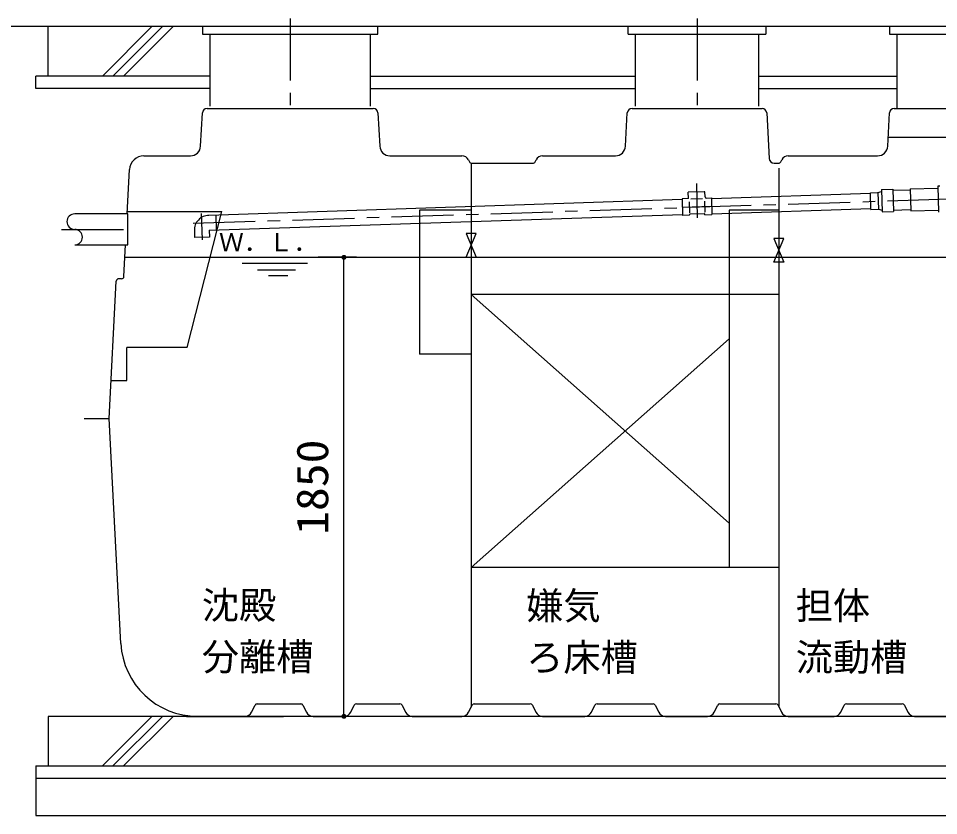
# Model space of a CAD drawing. Units: millimetres, scale not verified. Extents: x -14850 to 14850, y -10500 to 10500.
# Drawn here: x -10443 to -6733, y -6172 to -2960 of the extents above; entities that cross this region are included whole.
import ezdxf
from ezdxf.enums import TextEntityAlignment as Align

# ---------------------------------------------------------------- set-up
doc = ezdxf.new("R2010")
doc.units = ezdxf.units.MM
doc.header["$LTSCALE"] = 50
doc.linetypes.add('CHAIN1', pattern=[8, 5, -1, 1, -1])
doc.linetypes.add('LONG_DASHED1', pattern=[7, 6, -1])
for name, color, linetype, lineweight in [('0-0_製作', 5, 'Continuous', 25), ('0-1_躯体', 3, 'Continuous', 25), ('0-2_機器', 3, 'Continuous', 25)]:
    doc.layers.add(name, color=color, linetype=linetype, lineweight=lineweight)
doc.styles.add('ＭＳ ゴシック', font='')
doc.styles.get('ＭＳ ゴシック').set_extended_font_data('MS Gothic')

msp = doc.modelspace()

# ---------------------------------------------------------------- linework, layer by layer
at = {"layer": '0-0_製作', "color": 3}
for p, q in [((-7678.75, -3658.4), (-7742.23, -3660.23)), ((-7741.49, -3685.72), (-7742.23, -3660.23)), ((-7766.88, -3689.95), (-7765.05, -3753.43)), ((-7738.53, -3698.24), (-7737.26, -3742.62)), ((-7684.44, -3686.67), (-7731.42, -3688.03)), ((-7676.75, -3696.46), (-7675.47, -3740.84)), ((-7669.62, -3683.65), (-7649.03, -3683.06)), ((-7649.03, -3683.06), (-7648.93, -3686.38)), ((-7648.93, -3686.56), (-7647.1, -3750.03)), ((-7734.01, -3747.63), (-7678.43, -3746.03)), ((-7736.97, -3752.62), (-7765.05, -3753.43)), ((-7736.97, -3752.62), (-7737.02, -3750.82)), ((-7675.19, -3750.84), (-7675.24, -3749.04)), ((-7675.19, -3750.84), (-7647.1, -3750.03))]:
    msp.add_line(p, q, dxfattribs=at)
at = {"layer": '0-0_製作', "color": 2}
for p, q in [((-9080.25, -3922.39), (-9233.77, -3922.39)), ((-9130.25, -5772.39), (-9130.25, -3922.39)), ((-9080.25, -5772.39), (-9233.77, -5772.39))]:
    msp.add_line(p, q, dxfattribs=at)
at = {"layer": '0-0_製作', "color": 3}
for points in [[(-7674.66, -3678.89), (-7675.25, -3658.3), (-7678.58, -3658.4)], [(-7741.49, -3685.72), (-7766.98, -3686.45), (-7766.89, -3689.78)]]:
    msp.add_lwpolyline(points, dxfattribs=at)
for centre, radius, start, end in [((-7669.76, -3678.75), 4.9, 181.64922, 271.64922), ((-7678.34, -3749.13), 3.1, 1.64922, 91.64922), ((-7733.92, -3750.73), 3.1, 91.6492, 181.64922)]:
    msp.add_arc(centre, radius, start, end, dxfattribs=at)
at = {"layer": '0-0_製作'}
for points in [[(-9140.23, -3921.76), (-9130.25, -3922.39), (-9140.25, -3922.39)], [(-9140.25, -3922.39), (-9137.54, -3929.23), (-9140.17, -3923.64)], [(-9140.25, -3922.39), (-9136.62, -3930.09), (-9137.54, -3929.23)], [(-9130.25, -3922.39), (-9136.62, -3930.09), (-9140.25, -3922.39)], [(-9140.07, -3920.51), (-9130.25, -3922.39), (-9140.23, -3921.76)], [(-9140.17, -3923.64), (-9138.34, -3928.27), (-9139.93, -3924.87)], [(-9140.17, -3923.64), (-9137.54, -3929.23), (-9138.34, -3928.27)], [(-9139.76, -3919.3), (-9130.25, -3922.39), (-9140.07, -3920.51)], [(-9139.93, -3924.87), (-9139.01, -3927.21), (-9139.54, -3926.07)], [(-9139.93, -3924.87), (-9138.34, -3928.27), (-9139.01, -3927.21)], [(-9139.29, -3918.13), (-9130.25, -3922.39), (-9139.76, -3919.3)], [(-9138.69, -3917.03), (-9130.25, -3922.39), (-9139.29, -3918.13)], [(-9137.95, -3916.01), (-9130.25, -3922.39), (-9138.69, -3917.03)], [(-9137.09, -3915.1), (-9130.25, -3922.39), (-9137.95, -3916.01)], [(-9136.12, -3914.3), (-9130.25, -3922.39), (-9137.09, -3915.1)], [(-9130.25, -3922.39), (-9135.6, -3930.83), (-9136.62, -3930.09)], [(-9135.06, -3913.62), (-9130.25, -3922.39), (-9136.12, -3914.3)], [(-9130.25, -3922.39), (-9134.5, -3931.44), (-9135.6, -3930.83)], [(-9133.93, -3913.09), (-9130.25, -3922.39), (-9135.06, -3913.62)], [(-9130.25, -3922.39), (-9133.34, -3931.9), (-9134.5, -3931.44)], [(-9133.93, -3913.09), (-9130.25, -3912.39), (-9130.25, -3922.39)], [(-9132.73, -3912.7), (-9130.25, -3912.39), (-9133.93, -3913.09)], [(-9130.25, -3922.39), (-9132.12, -3932.21), (-9133.34, -3931.9)], [(-9131.5, -3912.47), (-9130.25, -3912.39), (-9132.73, -3912.7)], [(-9130.25, -3922.39), (-9130.87, -3932.37), (-9132.12, -3932.21)], [(-9130.25, -3922.39), (-9130.25, -3932.39), (-9130.87, -3932.37)], [(-9130.25, -3912.39), (-9120.25, -3922.39), (-9130.25, -3922.39)], [(-9129.62, -3912.41), (-9120.25, -3922.39), (-9130.25, -3912.39)], [(-9130.25, -3922.39), (-9128.99, -3932.31), (-9130.25, -3932.39)], [(-9130.25, -3922.39), (-9127.76, -3932.07), (-9128.99, -3932.31)], [(-9130.25, -3922.39), (-9126.56, -3931.69), (-9127.76, -3932.07)], [(-9130.25, -3922.39), (-9125.43, -3931.15), (-9126.56, -3931.69)], [(-9120.25, -3922.39), (-9125.43, -3931.15), (-9130.25, -3922.39)], [(-9128.37, -3912.56), (-9120.25, -3922.39), (-9129.62, -3912.41)], [(-9127.16, -3912.88), (-9120.25, -3922.39), (-9128.37, -3912.56)], [(-9125.99, -3913.34), (-9120.25, -3922.39), (-9127.16, -3912.88)], [(-9124.89, -3913.94), (-9120.25, -3922.39), (-9125.99, -3913.34)], [(-9120.25, -3922.39), (-9124.37, -3930.48), (-9125.43, -3931.15)], [(-9123.87, -3914.68), (-9120.25, -3922.39), (-9124.89, -3913.94)], [(-9120.25, -3922.39), (-9123.4, -3929.68), (-9124.37, -3930.48)], [(-9122.96, -3915.54), (-9120.25, -3922.39), (-9123.87, -3914.68)], [(-9120.25, -3922.39), (-9122.54, -3928.76), (-9123.4, -3929.68)], [(-9122.96, -3915.54), (-9120.32, -3921.13), (-9120.25, -3922.39)], [(-9122.16, -3916.51), (-9120.32, -3921.13), (-9122.96, -3915.54)], [(-9120.25, -3922.39), (-9121.8, -3927.75), (-9122.54, -3928.76)], [(-9122.16, -3916.51), (-9120.56, -3919.9), (-9120.32, -3921.13)], [(-9121.48, -3917.57), (-9120.56, -3919.9), (-9122.16, -3916.51)], [(-9120.25, -3922.39), (-9121.2, -3926.65), (-9121.8, -3927.75)], [(-9121.48, -3917.57), (-9120.95, -3918.71), (-9120.56, -3919.9)], [(-9120.25, -3922.39), (-9120.74, -3925.48), (-9121.2, -3926.65)], [(-9120.25, -3922.39), (-9120.42, -3924.26), (-9120.74, -3925.48)], [(-9120.25, -3922.39), (-9120.27, -3923.02), (-9120.42, -3924.26)], [(-9140.23, -5771.76), (-9130.25, -5772.39), (-9140.25, -5772.39)], [(-9140.25, -5772.39), (-9135.6, -5780.83), (-9140.17, -5773.64)], [(-9140.25, -5772.39), (-9134.5, -5781.44), (-9135.6, -5780.83)], [(-9130.25, -5772.39), (-9134.5, -5781.44), (-9140.25, -5772.39)], [(-9140.07, -5770.51), (-9130.25, -5772.39), (-9140.23, -5771.76)], [(-9140.17, -5773.64), (-9136.62, -5780.09), (-9139.93, -5774.87)], [(-9140.17, -5773.64), (-9135.6, -5780.83), (-9136.62, -5780.09)], [(-9139.76, -5769.3), (-9130.25, -5772.39), (-9140.07, -5770.51)], [(-9139.93, -5774.87), (-9137.54, -5779.23), (-9139.54, -5776.07)], [(-9139.93, -5774.87), (-9136.62, -5780.09), (-9137.54, -5779.23)], [(-9139.29, -5768.13), (-9130.25, -5772.39), (-9139.76, -5769.3)], [(-9139.54, -5776.07), (-9138.34, -5778.27), (-9139.01, -5777.21)], [(-9139.54, -5776.07), (-9137.54, -5779.23), (-9138.34, -5778.27)], [(-9138.69, -5767.03), (-9130.25, -5772.39), (-9139.29, -5768.13)], [(-9137.95, -5766.01), (-9130.25, -5772.39), (-9138.69, -5767.03)], [(-9137.09, -5765.1), (-9130.25, -5772.39), (-9137.95, -5766.01)], [(-9136.12, -5764.3), (-9130.25, -5772.39), (-9137.09, -5765.1)], [(-9135.06, -5763.62), (-9130.25, -5772.39), (-9136.12, -5764.3)], [(-9135.06, -5763.62), (-9130.25, -5762.39), (-9130.25, -5772.39)], [(-9133.93, -5763.09), (-9130.25, -5762.39), (-9135.06, -5763.62)], [(-9130.25, -5772.39), (-9133.34, -5781.9), (-9134.5, -5781.44)], [(-9132.73, -5762.7), (-9130.25, -5762.39), (-9133.93, -5763.09)], [(-9130.25, -5772.39), (-9132.12, -5782.21), (-9133.34, -5781.9)], [(-9131.5, -5762.47), (-9130.25, -5762.39), (-9132.73, -5762.7)], [(-9130.25, -5772.39), (-9130.87, -5782.37), (-9132.12, -5782.21)], [(-9130.25, -5772.39), (-9130.25, -5782.39), (-9130.87, -5782.37)], [(-9130.25, -5762.39), (-9120.25, -5772.39), (-9130.25, -5772.39)], [(-9129.62, -5762.41), (-9120.25, -5772.39), (-9130.25, -5762.39)], [(-9130.25, -5772.39), (-9128.99, -5782.31), (-9130.25, -5782.39)], [(-9130.25, -5772.39), (-9127.76, -5782.07), (-9128.99, -5782.31)], [(-9130.25, -5772.39), (-9126.56, -5781.69), (-9127.76, -5782.07)], [(-9130.25, -5772.39), (-9125.43, -5781.15), (-9126.56, -5781.69)], [(-9130.25, -5772.39), (-9124.37, -5780.48), (-9125.43, -5781.15)], [(-9120.25, -5772.39), (-9124.37, -5780.48), (-9130.25, -5772.39)], [(-9128.37, -5762.56), (-9120.25, -5772.39), (-9129.62, -5762.41)], [(-9127.16, -5762.88), (-9120.25, -5772.39), (-9128.37, -5762.56)], [(-9125.99, -5763.34), (-9120.25, -5772.39), (-9127.16, -5762.88)], [(-9124.89, -5763.94), (-9120.25, -5772.39), (-9125.99, -5763.34)], [(-9124.89, -5763.94), (-9120.32, -5771.13), (-9120.25, -5772.39)], [(-9123.87, -5764.68), (-9120.32, -5771.13), (-9124.89, -5763.94)], [(-9120.25, -5772.39), (-9123.4, -5779.68), (-9124.37, -5780.48)], [(-9123.87, -5764.68), (-9120.56, -5769.9), (-9120.32, -5771.13)], [(-9122.96, -5765.54), (-9120.56, -5769.9), (-9123.87, -5764.68)], [(-9120.25, -5772.39), (-9122.54, -5778.76), (-9123.4, -5779.68)], [(-9122.96, -5765.54), (-9120.95, -5768.71), (-9120.56, -5769.9)], [(-9122.16, -5766.51), (-9120.95, -5768.71), (-9122.96, -5765.54)], [(-9120.25, -5772.39), (-9121.8, -5777.75), (-9122.54, -5778.76)], [(-9122.16, -5766.51), (-9121.48, -5767.57), (-9120.95, -5768.71)], [(-9120.25, -5772.39), (-9121.2, -5776.65), (-9121.8, -5777.75)], [(-9120.25, -5772.39), (-9120.74, -5775.48), (-9121.2, -5776.65)], [(-9120.25, -5772.39), (-9120.42, -5774.26), (-9120.74, -5775.48)], [(-9120.25, -5772.39), (-9120.27, -5773.02), (-9120.42, -5774.26)]]:
    msp.add_solid(points, dxfattribs=at)
at = {"layer": '0-1_躯体', "linetype": 'CHAIN1'}
for p, q in [((-9347.04, -2959.53), (-9347.04, -3355.62)), ((-7707.04, -2959.53), (-7707.04, -3355.62)), ((-7709.73, -3624.87), (-7705.73, -3763.66)), ((-9737.66, -3785.06), (-6576.54, -3683.39)), ((-9705.27, -3746.14), (-9702.24, -3851.29)), ((-10268.36, -3809.89), (-9982.8, -3809.89))]:
    msp.add_line(p, q, dxfattribs=at)
at = {"layer": '0-1_躯体', "color": 2}
for p, q in [((-5097.83, -2992.39), (-10990.74, -2992.39)), ((-10322.04, -3192.39), (-10322.04, -2992.39)), ((-9904.15, -2992.39), (-10104.15, -3192.39)), ((-10061.73, -3192.39), (-9861.73, -2992.39)), ((-9819.3, -2992.39), (-10019.3, -3192.39)), ((-9701.04, -2992.39), (-9701.04, -3022.39)), ((-8993.04, -3022.39), (-8993.04, -2992.39)), ((-7984.54, -3022.39), (-7984.54, -2992.39)), ((-7429.54, -2992.39), (-7429.54, -3022.39)), ((-6931.04, -2992.39), (-6931.04, -3022.39)), ((-9701.04, -3022.39), (-8993.04, -3022.39)), ((-9671.04, -3022.39), (-9671.04, -3313.23)), ((-9023.04, -3313.23), (-9023.04, -3022.39)), ((-7984.54, -3022.39), (-7429.54, -3022.39)), ((-7954.54, -3313.88), (-7954.54, -3022.39)), ((-7459.54, -3022.39), (-7459.54, -3313.88)), ((-6931.04, -3022.39), (-6223.04, -3022.39)), ((-6901.04, -3022.39), (-6901.04, -3322.39)), ((-9671.04, -3192.39), (-10372.04, -3192.39)), ((-9023.04, -3192.39), (-7954.54, -3192.39)), ((-7459.54, -3192.39), (-6901.04, -3192.39)), ((-9904.15, -5772.39), (-10104.15, -5972.39)), ((-10061.73, -5972.39), (-9861.73, -5772.39)), ((-9819.3, -5772.39), (-10019.3, -5972.39)), ((-10372.04, -5972.39), (-5472.04, -5972.39)), ((-10372.04, -5972.39), (-10372.04, -6172.39)), ((-5472.04, -6022.39), (-10372.04, -6022.39)), ((-10372.04, -6172.39), (-5472.04, -6172.39))]:
    msp.add_line(p, q, dxfattribs=at)
at = {"layer": '0-1_躯体'}
for p, q in [((-9682.05, -3322.39), (-9012.03, -3322.39)), ((-7969.05, -3322.39), (-7445.03, -3322.39)), ((-6912.05, -3322.39), (-6242.03, -3322.39)), ((-9708.06, -3474.53), (-9701.03, -3340.39)), ((-8993.06, -3340.39), (-8986.03, -3474.53)), ((-7995.05, -3474.53), (-7988.03, -3340.39)), ((-7426.06, -3340.39), (-7416.46, -3523.49)), ((-6938.06, -3474.53), (-6931.03, -3340.39)), ((-6607.04, -3439.54), (-6936.22, -3439.54)), ((-9936.5, -3513.39), (-9749, -3513.39)), ((-8945.08, -3513.39), (-8654.4, -3513.39)), ((-8329.68, -3513.39), (-8036, -3513.39)), ((-7339.68, -3513.39), (-6979, -3513.39)), ((-8628.46, -3529.42), (-8624.52, -3537.31)), ((-8617.04, -3543.13), (-8617.04, -5734.75)), ((-8614.68, -3543.39), (-8369.4, -3543.39)), ((-8359.56, -3537.31), (-8355.62, -3529.42)), ((-7395.49, -3543.39), (-7379.4, -3543.39)), ((-7369.56, -3537.31), (-7365.62, -3529.42)), ((-10003.8, -3747.39), (-9994.42, -3568.35)), ((-7377.04, -3562.97), (-7377.04, -5734.75)), ((-7007.73, -3665.79), (-7648.93, -3686.56)), ((-7005.9, -3729.26), (-7007.83, -3662.29)), ((-6977.84, -3661.43), (-6975.91, -3728.4)), ((-6963.18, -3649.5), (-6918.19, -3648.21)), ((-6963.18, -3649.5), (-6960.59, -3739.46)), ((-6918.19, -3648.21), (-6915.61, -3738.17)), ((-6848.08, -3651.19), (-6918.05, -3653.2)), ((-6848.21, -3646.69), (-6735.76, -3643.45)), ((-6848.21, -3646.69), (-6845.65, -3735.65)), ((-7766.88, -3689.95), (-9675.05, -3753.24)), ((-10003.33, -3738.39), (-9623.07, -3738.39)), ((-9761.62, -4285.39), (-9623.07, -3738.39)), ((-8826.04, -3732.39), (-8826.04, -4312.39)), ((-8617.04, -3732.39), (-8826.04, -3732.39)), ((-7647.2, -3746.53), (-7006, -3725.77)), ((-7578.04, -3732.39), (-7578.04, -5172.39)), ((-7377.04, -3732.39), (-7578.04, -3732.39)), ((-6960.59, -3739.46), (-6915.61, -3738.17)), ((-6845.78, -3731.16), (-6915.75, -3733.17)), ((-6845.65, -3735.65), (-6733.2, -3732.42)), ((-9673.33, -3813.22), (-7765.15, -3749.93)), ((-9647.07, -3752.44), (-9645.34, -3812.41)), ((-9733.3, -3814.94), (-9732.5, -3842.93)), ((-9673.33, -3813.22), (-9672.52, -3841.21)), ((-9672.52, -3841.21), (-9732.5, -3842.93)), ((-8637.04, -3922.39), (-8597.04, -3826.39)), ((-10215.59, -3872.39), (-10001.97, -3872.39)), ((-10017.01, -3999.41), (-10010.36, -3872.39)), ((-10012.98, -3922.39), (-6378.4, -3922.39)), ((-9277.12, -3947.39), (-9540.5, -3947.39)), ((-9478.98, -3972.39), (-9326.14, -3972.39)), ((-9355.94, -3997.39), (-9433.8, -3997.39)), ((-10077.04, -4572.39), (-10048.01, -4018.36)), ((-10027, -4008.89), (-10038.02, -4008.89)), ((-7377.04, -4072.39), (-8617.04, -4072.39)), ((-8617.04, -4072.39), (-7578.04, -4994.08)), ((-8617.04, -5172.39), (-7578.04, -4250.69)), ((-9761.62, -4285.39), (-10005.84, -4285.39)), ((-10005.84, -4419.39), (-10005.84, -4285.39)), ((-8617.04, -4312.39), (-8826.04, -4312.39)), ((-10069.02, -4419.39), (-10005.84, -4419.39)), ((-10177.04, -4572.39), (-10077.04, -4572.39)), ((-10029.55, -5478.61), (-10077.04, -4572.39)), ((-7377.04, -5172.39), (-8617.04, -5172.39)), ((-9502.57, -5755.8), (-9488.62, -5727.92)), ((-9479.68, -5722.39), (-9304.4, -5722.39)), ((-9295.46, -5727.92), (-9281.51, -5755.8)), ((-9102.57, -5755.8), (-9088.62, -5727.92)), ((-9079.68, -5722.39), (-8904.4, -5722.39)), ((-8895.46, -5727.92), (-8881.51, -5755.8)), ((-8627.57, -5755.8), (-8613.62, -5727.92)), ((-8604.68, -5722.39), (-8379.4, -5722.39)), ((-8370.46, -5727.92), (-8356.51, -5755.8)), ((-8132.57, -5755.8), (-8118.62, -5727.92)), ((-8109.68, -5722.39), (-7884.4, -5722.39)), ((-7875.46, -5727.92), (-7861.51, -5755.8)), ((-7637.57, -5755.8), (-7623.62, -5727.92)), ((-7614.68, -5722.39), (-7389.4, -5722.39)), ((-7380.46, -5727.92), (-7366.51, -5755.8)), ((-7127.57, -5755.8), (-7113.62, -5727.92)), ((-7104.68, -5722.39), (-6879.4, -5722.39)), ((-6870.46, -5727.92), (-6856.51, -5755.8)), ((-9765.18, -5772.39), (-9374.4, -5772.39)), ((-9254.68, -5772.39), (-9129.4, -5772.39)), ((-8854.68, -5772.39), (-8654.4, -5772.39)), ((-8329.68, -5772.39), (-8159.4, -5772.39)), ((-7834.68, -5772.39), (-7664.4, -5772.39)), ((-7339.68, -5772.39), (-7154.4, -5772.39)), ((-6829.68, -5772.39), (-6644.4, -5772.39))]:
    msp.add_line(p, q, dxfattribs=at)
at = {"layer": '0-1_躯体', "linetype": 'LONG_DASHED1'}
msp.add_line((-7766.02, -3719.94), (-7648.06, -3716.54), dxfattribs=at)
at = {"layer": '0-1_躯体'}
for points in [[(-7007.83, -3662.29), (-6977.84, -3661.43), (-6962.96, -3657)], [(-6728.48, -3635.74), (-6735.97, -3635.96), (-6732.98, -3739.91)], [(-7005.9, -3729.26), (-6975.91, -3728.4), (-6960.8, -3731.97)], [(-10001.97, -3872.39), (-10001.97, -3747.39), (-10215.59, -3747.39)], [(-8597.04, -3826.39), (-8637.04, -3826.39), (-8597.04, -3922.39)]]:
    msp.add_lwpolyline(points, dxfattribs=at)
msp.add_lwpolyline([(-7357.04, -3846.39), (-7397.04, -3846.39), (-7357.04, -3942.39), (-7397.04, -3942.39)], close=True, dxfattribs=at)
at = {"layer": '0-1_躯体', "color": 2}
msp.add_lwpolyline([(-5522.04, -5772.39), (-10322.04, -5772.39), (-10322.04, -5972.39)], dxfattribs=at)
at = {"layer": '0-1_躯体'}
for centre, radius, start, end in [((-9682.05, -3341.39), 19, 90, 177), ((-9012.03, -3341.39), 19, 3, 90), ((-7969.05, -3341.39), 19, 90, 177), ((-7445.03, -3341.39), 19, 3, 90), ((-6912.05, -3341.39), 19, 90, 177), ((-9749, -3472.39), 41, 270, 357), ((-8945.08, -3472.39), 41, 182.99998, 270), ((-8036, -3472.39), 41, 270, 357), ((-6979, -3472.39), 41, 270, 357), ((-9936.5, -3571.39), 58, 90, 177), ((-8654.4, -3542.39), 29, 26.56505, 90), ((-8329.68, -3542.39), 29, 90, 153.43494), ((-7395.49, -3522.39), 21, 182.99998, 270), ((-7339.68, -3542.39), 29, 90, 153.43494), ((-8614.68, -3532.39), 11, 206.56503, 270), ((-8369.4, -3532.39), 11, 270, 333.43494), ((-7379.4, -3532.39), 11, 270, 333.43494), ((-10215.59, -3778.64), 31.25, 90, 270), ((-9673.33, -3813.22), 60, 91.6492, 181.64922), ((-10215.59, -3841.14), 31.25, 270, 90), ((-10027, -3998.89), 10, 270, 357), ((-10038.02, -4018.89), 10, 90, 177), ((-9719.97, -5462.39), 310, 182.99998, 270), ((-9479.68, -5732.39), 10, 90, 153.43494), ((-9304.4, -5732.39), 10, 26.56505, 90), ((-9079.68, -5732.39), 10, 90, 153.43494), ((-8904.4, -5732.39), 10, 26.56505, 90), ((-8604.68, -5732.39), 10, 90, 153.43494), ((-8379.4, -5732.39), 10, 26.56505, 90), ((-8109.68, -5732.39), 10, 90, 153.43494), ((-7884.4, -5732.39), 10, 26.56505, 90), ((-7614.68, -5732.39), 10, 90, 153.43494), ((-7389.4, -5732.39), 10, 26.56505, 90), ((-7104.68, -5732.39), 10, 90, 153.43494), ((-6879.4, -5732.39), 10, 26.56505, 90), ((-9529.4, -5742.39), 30, 270, 333.43494), ((-9254.68, -5742.39), 30, 206.56503, 270), ((-9129.4, -5742.39), 30, 270, 333.43494), ((-8854.68, -5742.39), 30, 206.56503, 270), ((-8654.4, -5742.39), 30, 270, 333.43494), ((-8329.68, -5742.39), 30, 206.56503, 270), ((-8159.4, -5742.39), 30, 270, 333.43494), ((-7834.68, -5742.39), 30, 206.56503, 270), ((-7664.4, -5742.39), 30, 270, 333.43494), ((-7339.68, -5742.39), 30, 206.56503, 270), ((-7154.4, -5742.39), 30, 270, 333.43494), ((-6829.68, -5742.39), 30, 206.56503, 270)]:
    msp.add_arc(centre, radius, start, end, dxfattribs=at)
at = {"layer": '0-2_機器', "color": 2}
for p, q in [((-9023.04, -3242.39), (-7954.54, -3242.39)), ((-7459.54, -3242.39), (-6901.04, -3242.39))]:
    msp.add_line(p, q, dxfattribs=at)
msp.add_lwpolyline([(-9671.04, -3242.39), (-10372.04, -3242.39), (-10372.04, -3192.39)], dxfattribs=at)

# ---------------------------------------------------------------- texts
at = {"layer": '0-0_製作', "color": 4, "style": 'ＭＳ ゴシック', "width": 1.1}
msp.add_text('1850', height=128.4, rotation=90, dxfattribs=at).set_placement((-9155.25, -5041.14), align=Align.BOTTOM_LEFT)
at = {"layer": '0-1_躯体', "color": 4, "style": 'ＭＳ ゴシック'}
for s, height, p in [('Ｗ．Ｌ．', 73.31, (-9634, -3919.91)), ('沈殿', 110, (-9703.31, -5412.36)), ('嫌気', 110, (-8395.64, -5414.54)), ('担体', 110, (-7309.05, -5414.14)), ('分離槽', 110, (-9703.31, -5620.36)), ('ろ床槽', 110, (-8395.64, -5622.54)), ('流動槽', 110, (-7309.05, -5622.14))]:
    msp.add_text(s, height=height, dxfattribs=at).set_placement(p, align=Align.BOTTOM_LEFT)

doc.saveas('drawing.dxf')
